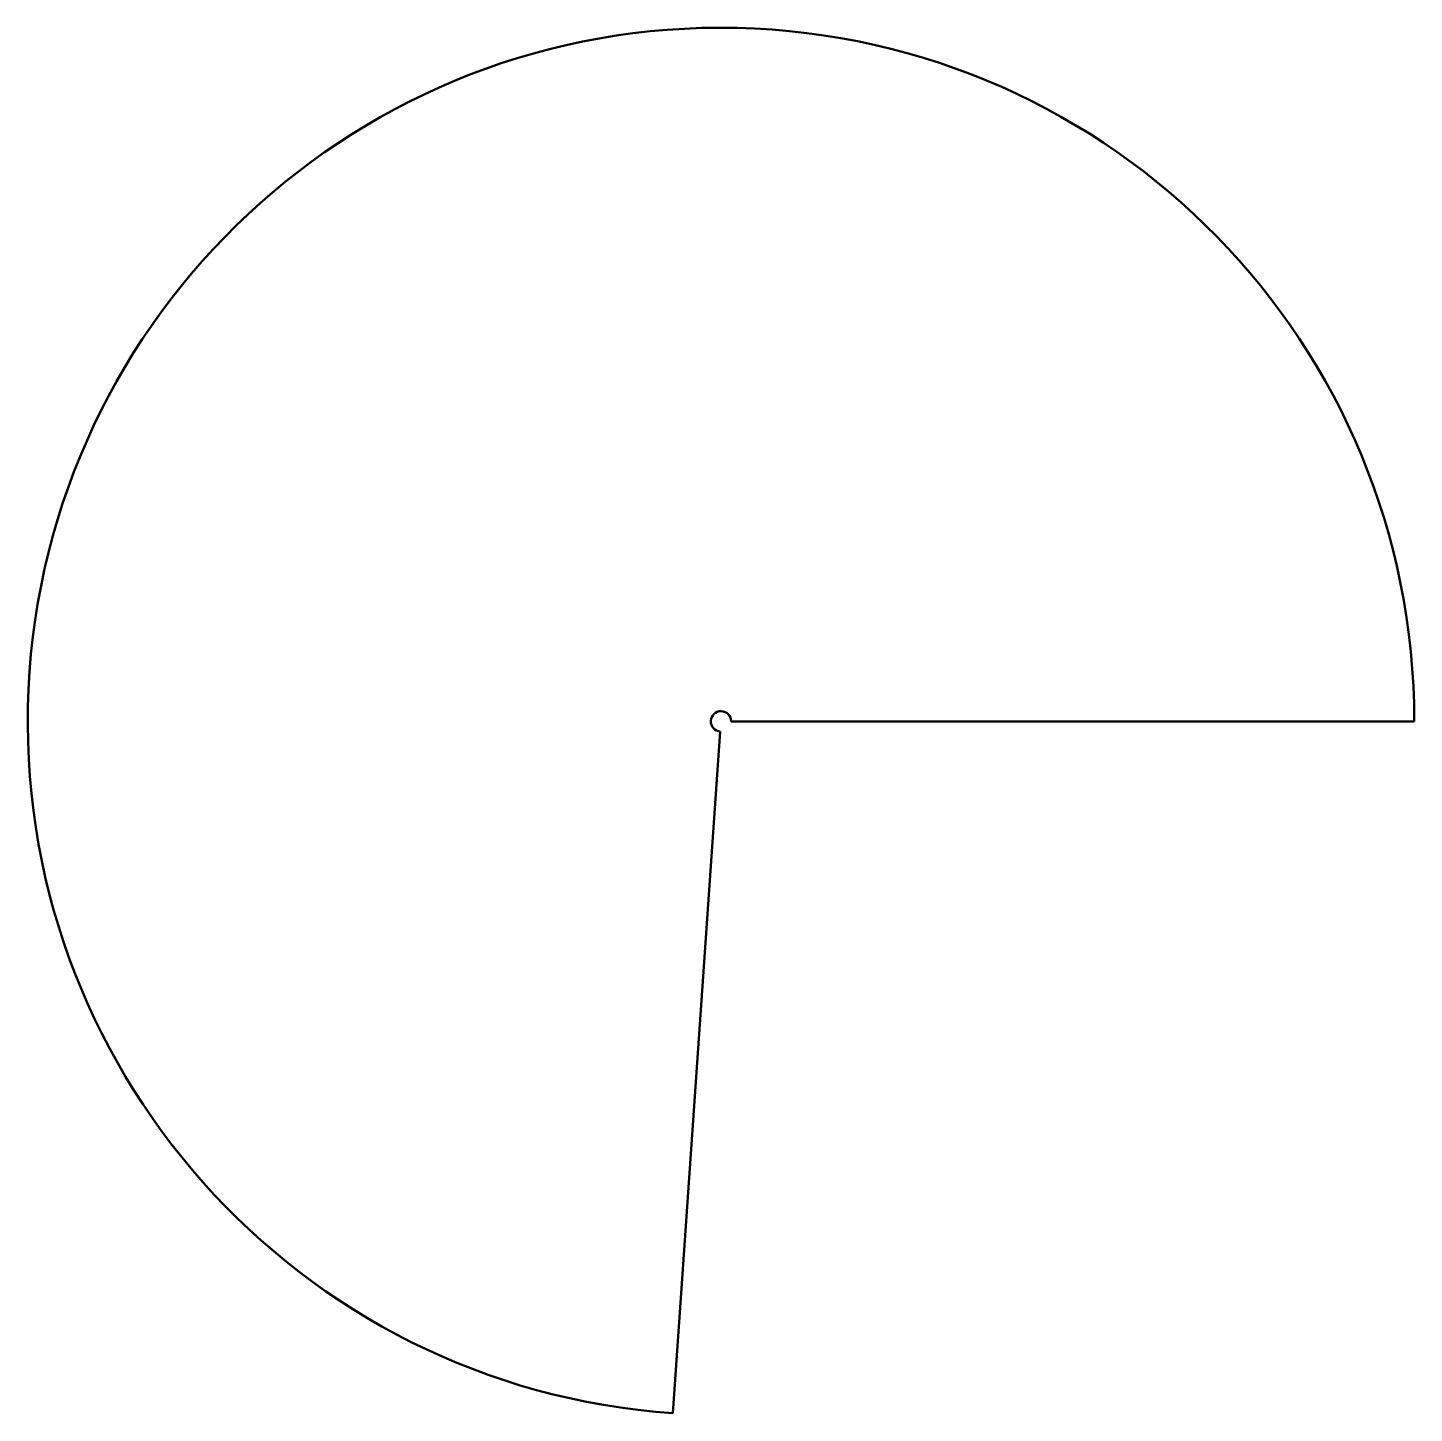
# Model space of a CAD drawing. Header units: millimetres. Extents: x -206 to 200, y -202 to 203.
import ezdxf

# ---------------------------------------------------------------- set-up
doc = ezdxf.new("R2010")
doc.units = ezdxf.units.MM
doc.layers.add('IV_OUTER_PROFILE', color=7, linetype='Continuous', lineweight=50)

msp = doc.modelspace()

# ---------------------------------------------------------------- linework, layer by layer
at = {"layer": 'IV_OUTER_PROFILE'}
for p, q in [((0, 0), (199.55, 0)), ((-3.18, -2.97), (-17.03, -202.04))]:
    msp.add_line(p, q, dxfattribs=at)
for radius in [202.53, 2.97]:
    msp.add_arc((-2.97, 0), radius, 0, 266.019, dxfattribs=at)

doc.saveas('drawing.dxf')
